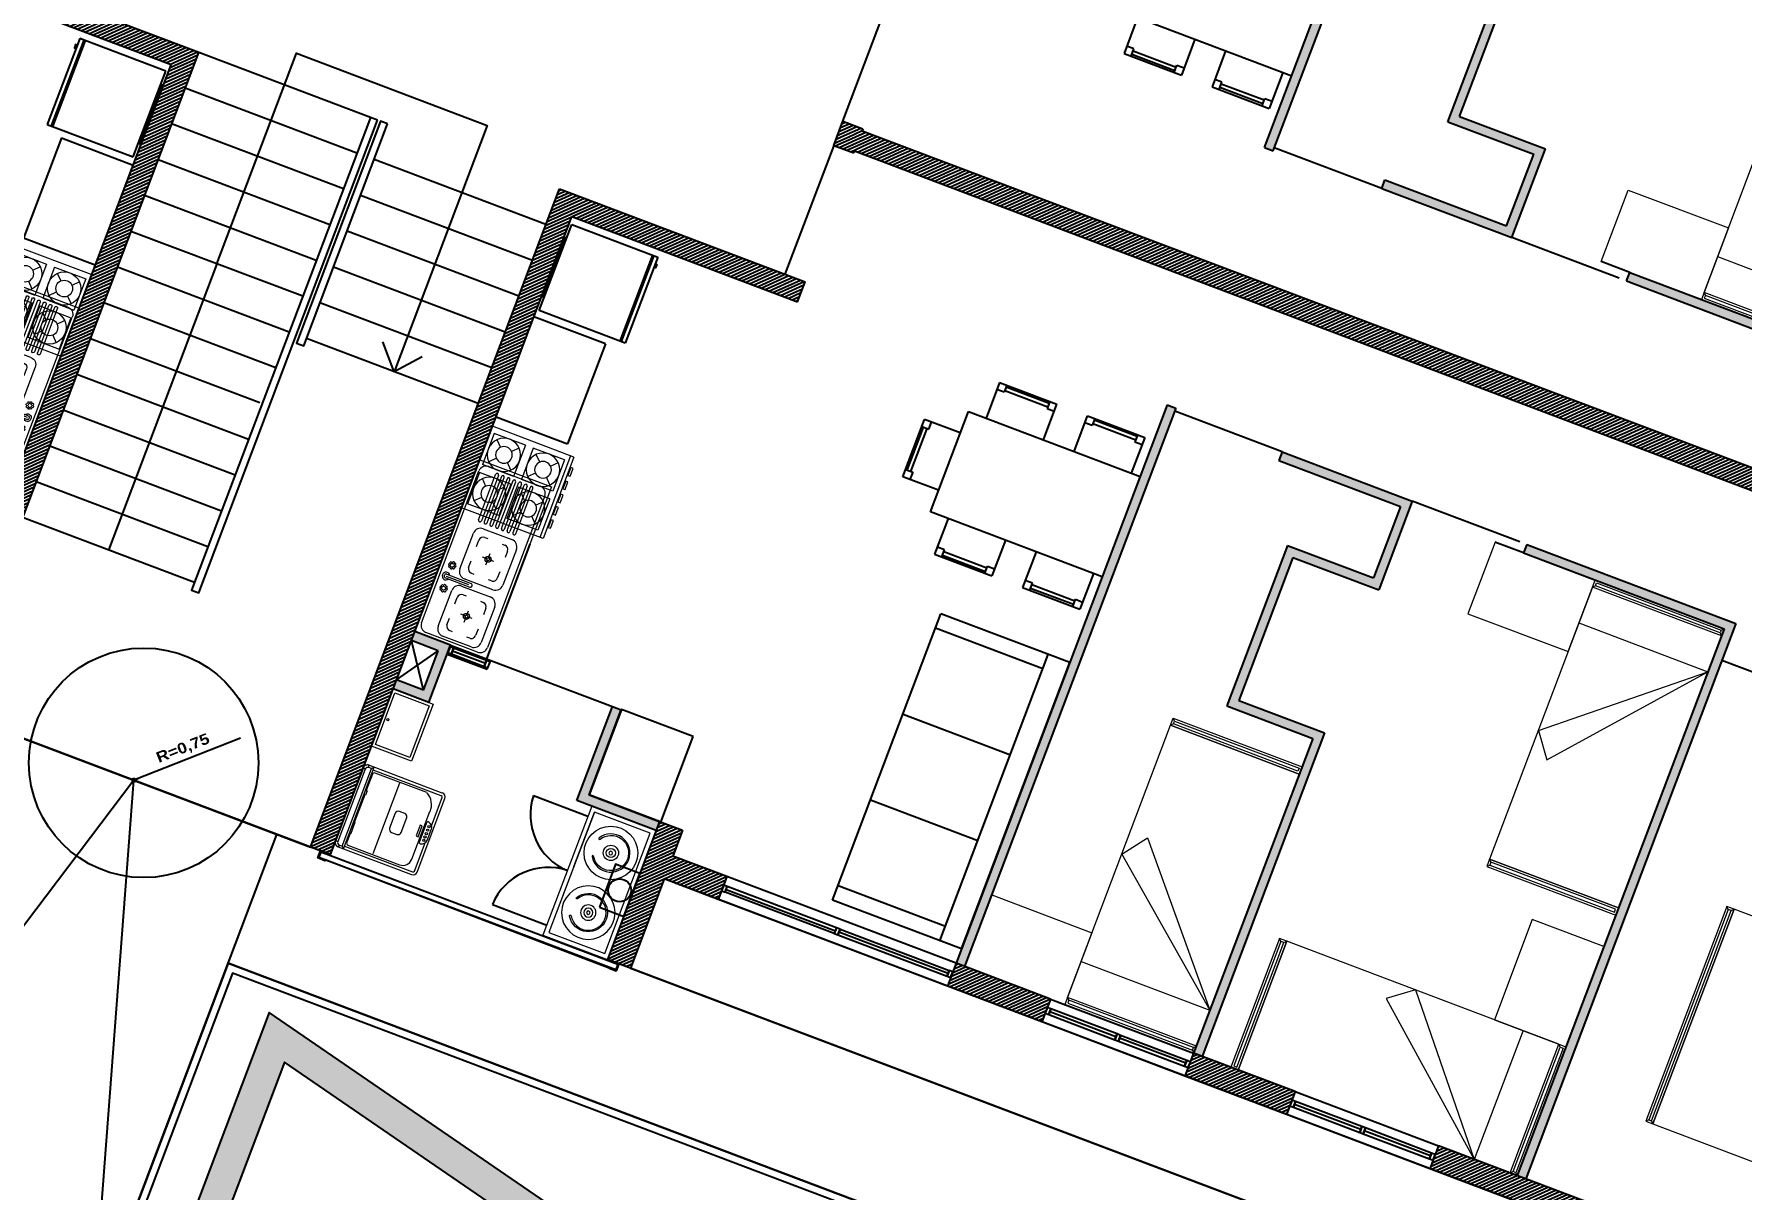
# Model space of a CAD drawing. Extents: x 0 to 346944, y 0 to 6285838.
# Drawn here: x 344185.32 to 344196.48, y 6284437.87 to 6284445.42 of the extents above; entities that cross this region are included whole.
import ezdxf

# ---------------------------------------------------------------- set-up
doc = ezdxf.new("R2010")
doc.units = 0
doc.header["$LTSCALE"] = 5
for name, color, linetype in [('Estacionamientos', 1, 'Continuous'), ('GRILLA', 254, 'Continuous'), ('PLANTA', 6, 'Continuous'), ('PUNTO-DE-INTERES', 254, 'Continuous')]:
    doc.layers.add(name, color=color, linetype=linetype)
doc.layers.add('Muebles', color=8, linetype='Continuous', lineweight=15)
doc.styles.add('ROMANS', font='romans.shx', dxfattribs={"height": 1})
doc.styles.get("Standard").update_dxf_attribs({"font": 'ariblk.ttf', "height": 2})
doc.dimstyles.new('GRILLA X 500', dxfattribs={"dimtxt": 0.5, "dimasz": 1.8, "dimexe": 1.25, "dimexo": 0.625, "dimtad": 0, "dimdec": 0, "dimtxsty": 'ROMANS', "dimblk": 'NONE', "dimcen": 2.5, "dimse1": 1, "dimse2": 1, "dimsd1": 1, "dimsd2": 1, "dimclrd": 256, "dimclrt": 256, "dimadec": 0, "dimazin": 0, "dimtfac": 1, "dimtdec": 0, "dimtmove": 0, "dimatfit": 3, "dimldrblk": 'NONE', "dimfxlon": 1, "dimtfill": 1, "dimlwd": -1, "dimarcsym": 2})
pattern_1 = [(204.0585514, (1753.263857, 180.027828), (0.003883056714, -0.008697556873), [])]
pattern_2 = [(204.0585514, (1753.263857, 180.027828), (0.00764381243, -0.01712117495), []), (204.0585514, (1753.251494, 180.032559), (0.00764381243, -0.01712117495), [0.009, -0.00375])]

# ---------------------------------------------------------------- blocks, each defined once
blk = doc.blocks.new('Est.')
at = {"layer": 'Estacionamientos'}
h = blk.add_hatch(color=253, dxfattribs=at)
h.dxf.hatch_style = 1
h.paths.add_polyline_path([(3068.161, 1567.474), (3067.117, 1563.201), (3069.205, 1563.201)])
h.paths.add_polyline_path([(3068.936, 1563.411), (3067.385, 1563.411), (3068.161, 1566.586)], flags=16)
at = {"layer": 'Estacionamientos', "color": 8}
for points in [[(3069.205, 1563.201), (3068.161, 1567.474), (3067.117, 1563.201)], [(3068.936, 1563.411), (3068.161, 1566.586), (3067.385, 1563.411)]]:
    blk.add_lwpolyline(points, close=True, dxfattribs=at)
blk = doc.blocks.new('cama')
at = {"layer": 'Muebles'}
for p, q in [((42.8, 33.367), (42.785, 33.352)), ((43.67, 33.387), (43.685, 33.402)), ((43.67, 33.367), (43.685, 33.352)), ((42.785, 32.352), (43.685, 33.102)), ((42.785, 33.102), (43.685, 33.102)), ((42.905, 32.192), (43.685, 33.102)), ((42.785, 32.352), (42.905, 32.192)), ((42.8, 31.437), (42.785, 31.452)), ((42.8, 31.417), (42.785, 31.402))]:
    blk.add_line(p, q, dxfattribs=at)
for points in [[(42.785, 33.402), (42.085, 33.402), (42.085, 32.902), (42.785, 32.902)], [(42.785, 33.402), (43.685, 33.402), (43.685, 33.352), (42.785, 33.352)], [(42.8, 33.387), (43.67, 33.387), (43.67, 33.367), (42.8, 33.367)], [(42.785, 31.452), (43.685, 31.452), (43.685, 33.352), (42.785, 33.352)], [(42.785, 31.402), (43.685, 31.402), (43.685, 31.452), (42.785, 31.452)], [(42.8, 31.417), (43.67, 31.417), (43.67, 31.437), (42.8, 31.437)]]:
    blk.add_lwpolyline(points, close=True, dxfattribs=at)
blk = doc.blocks.new('Refrigeradora')
for p, q in [((0.02, 0.325), (0.67, 0.325)), ((0.02, -0.325), (0.02, 0.325)), ((0.63, 0.325), (0.63, -0.325)), ((0.64, 0.325), (0.64, -0.325)), ((0.67, 0.325), (0.67, -0.325)), ((0, -0.225), (0, 0.225)), ((0, 0.225), (0.01, 0.225)), ((0.01, -0.225), (0.01, 0.225)), ((0.01, 0.175), (0.02, 0.175)), ((0, -0.225), (0.01, -0.225)), ((0.01, -0.175), (0.02, -0.175)), ((0.67, -0.325), (0.02, -0.325))]:
    blk.add_line(p, q)
blk.add_lwpolyline([(0.67, 0.274), (0.682, 0.274), (0.682, 0.249), (0.67, 0.249)])
blk = doc.blocks.new('cocina')
at = {"layer": 'Muebles'}
for p, q in [((36.971, 32.001), (36.971, 32.571)), ((37.54, 32.571), (36.971, 32.571)), ((37.216, 32.532), (36.998, 32.532)), ((36.998, 32.313), (36.998, 32.532)), ((37.069, 32.461), (37.03, 32.5)), ((37.185, 32.5), (37.146, 32.461)), ((37.216, 32.313), (37.216, 32.532)), ((37.271, 32.313), (37.271, 32.532)), ((37.489, 32.532), (37.271, 32.532)), ((37.342, 32.461), (37.303, 32.5)), ((37.457, 32.5), (37.419, 32.461)), ((37.489, 32.313), (37.489, 32.532)), ((37.516, 32.001), (37.516, 32.571)), ((37.54, 32.001), (37.54, 32.571)), ((37.069, 32.384), (37.03, 32.345)), ((37.185, 32.345), (37.146, 32.384)), ((37.342, 32.384), (37.303, 32.345)), ((37.457, 32.345), (37.419, 32.384)), ((37.216, 32.313), (36.998, 32.313)), ((37.216, 32.259), (36.998, 32.259)), ((36.998, 32.041), (36.998, 32.259)), ((37.216, 32.041), (37.216, 32.259)), ((37.489, 32.313), (37.271, 32.313)), ((37.271, 32.041), (37.271, 32.259)), ((37.489, 32.259), (37.271, 32.259)), ((37.489, 32.041), (37.489, 32.259)), ((37.069, 32.188), (37.03, 32.227)), ((37.185, 32.227), (37.146, 32.188)), ((37.342, 32.188), (37.303, 32.227)), ((37.457, 32.227), (37.419, 32.188)), ((37.216, 32.041), (36.998, 32.041)), ((37.069, 32.111), (37.03, 32.073)), ((37.185, 32.073), (37.146, 32.111)), ((37.489, 32.041), (37.271, 32.041)), ((37.342, 32.111), (37.303, 32.073)), ((37.457, 32.073), (37.419, 32.111)), ((37.54, 32.001), (36.971, 32.001))]:
    blk.add_line(p, q, dxfattribs=at)
for points in [[(37.561, 32.437), (37.545, 32.437), (37.545, 32.491), (37.561, 32.491)], [(37.561, 32.345), (37.545, 32.345), (37.545, 32.399), (37.561, 32.399)], [(37.561, 32.259), (37.545, 32.259), (37.545, 32.313), (37.561, 32.313)], [(37.561, 32.167), (37.545, 32.167), (37.545, 32.221), (37.561, 32.221)], [(37.561, 32.073), (37.545, 32.073), (37.545, 32.127), (37.561, 32.127)]]:
    blk.add_lwpolyline(points, close=True, dxfattribs=at)
for centre, radius in [((37.107, 32.422), 0.109), ((37.107, 32.422), 0.0545), ((37.38, 32.422), 0.109), ((37.38, 32.422), 0.0545), ((37.107, 32.15), 0.109), ((37.38, 32.15), 0.109), ((37.107, 32.15), 0.0545), ((37.38, 32.15), 0.0545)]:
    blk.add_circle(centre, radius, dxfattribs=at)
blk = doc.blocks.new('Cama 2 Plaza')
at = {"layer": 'Muebles'}
for p, q in [((171.36, 136.609, -1294.261), (171.345, 136.624, -1294.261)), ((171.38, 136.609, -1294.261), (171.395, 136.624, -1294.261)), ((172.525, 136.624, -1294.261), (172.365, 136.504, -1294.261)), ((173.045, 135.874, -1294.261), (172.525, 136.624, -1294.261)), ((173.045, 135.124, -1294.261), (173.045, 136.624, -1294.261)), ((173.31, 136.609, -1294.261), (173.295, 136.624, -1294.261)), ((173.33, 136.609, -1294.261), (173.345, 136.624, -1294.261)), ((172.365, 136.504, -1294.261), (173.045, 135.874, -1294.261)), ((173.045, 135.874, -1294.261), (172.365, 135.244, -1294.261)), ((172.525, 135.124, -1294.261), (173.045, 135.874, -1294.261)), ((172.525, 135.124, -1294.261), (172.365, 135.244, -1294.261)), ((171.36, 135.139, -1294.261), (171.345, 135.124, -1294.261)), ((171.38, 135.139, -1294.261), (171.395, 135.124, -1294.261)), ((173.31, 135.139, -1294.261), (173.295, 135.124, -1294.261)), ((173.33, 135.139, -1294.261), (173.345, 135.124, -1294.261))]:
    blk.add_line(p, q, dxfattribs=at)
at = {"layer": 'Muebles', "elevation": -1294.261}
for points in [[(172.845, 137.224), (172.845, 136.624), (173.345, 136.624), (173.345, 137.224)], [(171.345, 135.124), (171.345, 136.624), (171.395, 136.624), (171.395, 135.124)], [(171.36, 135.139), (171.36, 136.609), (171.38, 136.609), (171.38, 135.139)], [(171.395, 135.124), (171.395, 136.624), (173.295, 136.624), (173.295, 135.124)], [(173.295, 135.124), (173.295, 136.624), (173.345, 136.624), (173.345, 135.124)], [(173.33, 135.139), (173.33, 136.609), (173.31, 136.609), (173.31, 135.139)], [(172.845, 134.524), (172.845, 135.124), (173.345, 135.124), (173.345, 134.524)]]:
    blk.add_lwpolyline(points, close=True, dxfattribs=at)
blk = doc.blocks.new('GAS')
at = {"layer": 'Muebles', "elevation": -597.625}
blk.add_lwpolyline([(38.252, 33.9, 1), (38.243, 33.905, -3.596996), (38.243, 34.024, 1), (38.252, 34.029, 3.596996)], format="xyb", close=True, dxfattribs=at)
at = {"layer": 'Muebles'}
for radius in [0.175, 0.05, 0.03]:
    blk.add_circle((38.145, 33.964, -597.625), radius, dxfattribs=at)
blk = doc.blocks.new('nicho gas')
at = {"layer": 'Muebles'}
for q in [(38.343, 34.153), (38.343, 33.313)]:
    blk.add_line((38.343, 33.773), q, dxfattribs=at)
for points in [[(37.923, 34.183), (38.373, 34.183), (38.373, 33.283), (37.923, 33.283)], [(37.953, 34.153), (38.343, 34.153), (38.343, 33.313), (37.953, 33.313)]]:
    blk.add_lwpolyline(points, close=True, dxfattribs=at)
for centre in [(38.148, 33.941), (38.148, 33.525)]:
    blk.add_circle(centre, 0.012, dxfattribs=at)
at = {"layer": 'Muebles', "xscale": -1, "rotation": 180}
blk.add_blockref('GAS', (0.003, 67.906, 597.625), dxfattribs=at)
at = {"layer": 'Muebles'}
blk.add_blockref('GAS', (0.003, -0.439, 597.625), dxfattribs=at)
blk = doc.blocks.new('lavadora')
at = {"layer": 'Muebles'}
for p, q in [((3364.26, 1647.809), (3364.26, 1647.296)), ((3364.279, 1647.809), (3364.279, 1647.613)), ((3364.802, 1647.838), (3364.289, 1647.838)), ((3364.764, 1647.819), (3364.289, 1647.819)), ((3364.764, 1647.838), (3364.764, 1647.268)), ((3364.778, 1647.824), (3364.764, 1647.838)), ((3364.778, 1647.824), (3364.778, 1647.282)), ((3364.797, 1647.824), (3364.778, 1647.824)), ((3364.797, 1647.824), (3364.802, 1647.838)), ((3364.816, 1647.805), (3364.83, 1647.809)), ((3364.83, 1647.296), (3364.83, 1647.809)), ((3364.322, 1647.743), (3364.322, 1647.41)), ((3364.745, 1647.805), (3364.384, 1647.805)), ((3364.573, 1647.306), (3364.573, 1647.8)), ((3364.754, 1647.724), (3364.754, 1647.648)), ((3364.764, 1647.724), (3364.754, 1647.724)), ((3364.759, 1647.724), (3364.759, 1647.79)), ((3364.764, 1647.648), (3364.764, 1647.724)), ((3364.816, 1647.301), (3364.816, 1647.805)), ((3364.272, 1647.589), (3364.272, 1647.517)), ((3364.315, 1647.622), (3364.315, 1647.484)), ((3364.336, 1647.591), (3364.336, 1647.515)), ((3364.35, 1647.591), (3364.336, 1647.591)), ((3364.35, 1647.515), (3364.35, 1647.591)), ((3364.45, 1647.605), (3364.45, 1647.5)), ((3364.509, 1647.626), (3364.471, 1647.626)), ((3364.53, 1647.5), (3364.53, 1647.605)), ((3364.754, 1647.648), (3364.764, 1647.648)), ((3364.759, 1647.458), (3364.759, 1647.648)), ((3364.279, 1647.493), (3364.279, 1647.296)), ((3364.336, 1647.515), (3364.35, 1647.515)), ((3364.471, 1647.48), (3364.509, 1647.48)), ((3364.754, 1647.429), (3364.754, 1647.458)), ((3364.754, 1647.458), (3364.764, 1647.458)), ((3364.764, 1647.429), (3364.754, 1647.429)), ((3364.759, 1647.315), (3364.759, 1647.429)), ((3364.764, 1647.458), (3364.764, 1647.429)), ((3364.289, 1647.287), (3364.764, 1647.287)), ((3364.289, 1647.268), (3364.802, 1647.268)), ((3364.384, 1647.301), (3364.745, 1647.301)), ((3364.778, 1647.282), (3364.764, 1647.268)), ((3364.778, 1647.282), (3364.797, 1647.282)), ((3364.797, 1647.282), (3364.802, 1647.268)), ((3364.816, 1647.301), (3364.83, 1647.296))]:
    blk.add_line(p, q, dxfattribs=at)
for centre in [(3364.293, 1647.6), (3364.293, 1647.576), (3364.293, 1647.553), (3364.293, 1647.529), (3364.293, 1647.505)]:
    blk.add_circle(centre, 0.00713, dxfattribs=at)
for centre, radius, start, end in [((3364.289, 1647.809), 0.0285, 90, 180), ((3364.289, 1647.809), 0.0095, 90, 180), ((3364.797, 1647.805), 0.019, 0, 90), ((3364.802, 1647.809), 0.0285, 0, 90), ((3364.384, 1647.743), 0.0618, 90, 180), ((3364.745, 1647.79), 0.0143, 0, 90), ((3364.312, 1647.589), 0.0408, 98.2132, 180), ((3364.308, 1647.622), 0.0076, 0, 98.2132), ((3364.471, 1647.605), 0.0209, 90, 180), ((3364.509, 1647.605), 0.0209, 0, 90), ((3364.312, 1647.517), 0.0408, 180, 261.7868), ((3364.308, 1647.484), 0.0076, 261.7868, 0), ((3364.471, 1647.5), 0.0209, 180, 270), ((3364.509, 1647.5), 0.0209, 270, 0), ((3364.439, 1647.405), 0.118, 177.3205, 241.7298), ((3364.289, 1647.296), 0.0285, 180, 270), ((3364.289, 1647.296), 0.0095, 180, 270), ((3364.745, 1647.315), 0.0143, 270, 0), ((3364.797, 1647.301), 0.019, 270, 0), ((3364.802, 1647.296), 0.0285, 270, 0)]:
    blk.add_arc(centre, radius, start, end, dxfattribs=at)
blk = doc.blocks.new('lavamopa')
at = {"layer": 'Muebles', "elevation": 601.488}
for points in [[(39.416, 32.953), (39.816, 32.953), (39.816, 32.673), (39.416, 32.673)], [(39.436, 32.933), (39.796, 32.933), (39.796, 32.693), (39.436, 32.693)]]:
    blk.add_lwpolyline(points, close=True, dxfattribs=at)
at = {"layer": 'Muebles'}
blk.add_circle((39.616, 32.712, 601.488), 0.00735, dxfattribs=at)
blk = doc.blocks.new('Lava Plato')
at = {"layer": 'Muebles'}
for p, q in [((3364.277, 1647.536), (3364.277, 1648.596)), ((3364.327, 1648.646), (3364.687, 1648.646)), ((3364.387, 1648.297), (3364.387, 1648.614)), ((3364.407, 1648.614), (3364.407, 1648.297)), ((3364.427, 1648.614), (3364.427, 1648.297)), ((3364.447, 1648.297), (3364.447, 1648.614)), ((3364.467, 1648.614), (3364.467, 1648.297)), ((3364.487, 1648.297), (3364.487, 1648.614)), ((3364.507, 1648.614), (3364.507, 1648.297)), ((3364.527, 1648.297), (3364.527, 1648.614)), ((3364.547, 1648.297), (3364.547, 1648.614)), ((3364.567, 1648.614), (3364.567, 1648.297)), ((3364.587, 1648.297), (3364.587, 1648.614)), ((3364.607, 1648.614), (3364.607, 1648.297)), ((3364.627, 1648.614), (3364.627, 1648.297)), ((3364.647, 1648.297), (3364.647, 1648.614)), ((3364.737, 1648.596), (3364.737, 1647.536)), ((3364.387, 1647.953), (3364.387, 1648.203)), ((3364.437, 1648.253), (3364.637, 1648.253)), ((3364.437, 1648.128), (3364.437, 1648.173)), ((3364.467, 1648.203), (3364.487, 1648.203)), ((3364.587, 1648.203), (3364.607, 1648.203)), ((3364.637, 1648.173), (3364.637, 1648.128)), ((3364.687, 1648.203), (3364.687, 1647.953)), ((3364.527, 1648.078), (3364.497, 1648.078)), ((3364.537, 1648.088), (3364.537, 1648.118)), ((3364.537, 1648.038), (3364.537, 1648.068)), ((3364.577, 1648.078), (3364.547, 1648.078)), ((3364.437, 1647.983), (3364.437, 1648.028)), ((3364.487, 1647.953), (3364.467, 1647.953)), ((3364.607, 1647.953), (3364.587, 1647.953)), ((3364.637, 1648.028), (3364.637, 1647.983)), ((3364.319, 1647.89), (3364.489, 1647.89)), ((3364.319, 1647.878), (3364.476, 1647.878)), ((3364.319, 1647.865), (3364.489, 1647.865)), ((3364.637, 1647.903), (3364.437, 1647.903)), ((3364.437, 1647.853), (3364.637, 1647.853)), ((3364.387, 1647.553), (3364.387, 1647.803)), ((3364.437, 1647.728), (3364.437, 1647.773)), ((3364.467, 1647.803), (3364.487, 1647.803)), ((3364.537, 1647.688), (3364.537, 1647.718)), ((3364.587, 1647.803), (3364.607, 1647.803)), ((3364.637, 1647.773), (3364.637, 1647.728)), ((3364.687, 1647.803), (3364.687, 1647.553)), ((3364.437, 1647.583), (3364.437, 1647.628)), ((3364.527, 1647.678), (3364.497, 1647.678)), ((3364.537, 1647.638), (3364.537, 1647.668)), ((3364.577, 1647.678), (3364.547, 1647.678)), ((3364.637, 1647.628), (3364.637, 1647.583)), ((3364.687, 1647.486), (3364.327, 1647.486)), ((3364.637, 1647.503), (3364.437, 1647.503)), ((3364.487, 1647.553), (3364.467, 1647.553)), ((3364.607, 1647.553), (3364.587, 1647.553))]:
    blk.add_line(p, q, dxfattribs=at)
blk.add_lwpolyline([(3364.257, 1648.666), (3364.757, 1648.666), (3364.757, 1647.466), (3364.257, 1647.466)], close=True, dxfattribs=at)
for centre, radius in [((3364.537, 1648.078), 0.02), ((3364.537, 1648.078), 0.01), ((3364.332, 1647.958), 0.0125), ((3364.332, 1647.798), 0.0125), ((3364.537, 1647.678), 0.02), ((3364.537, 1647.678), 0.01)]:
    blk.add_circle(centre, radius, dxfattribs=at)
for centre, radius, start, end in [((3364.327, 1648.596), 0.05, 90, 180), ((3364.397, 1648.614), 0.01, 90, 180), ((3364.397, 1648.614), 0.01, 0, 90), ((3364.437, 1648.614), 0.01, 90, 180), ((3364.437, 1648.614), 0.01, 0, 90), ((3364.477, 1648.614), 0.01, 90, 180), ((3364.477, 1648.614), 0.01, 0, 90), ((3364.517, 1648.614), 0.01, 90, 180), ((3364.517, 1648.614), 0.01, 0, 90), ((3364.557, 1648.614), 0.01, 90, 180), ((3364.557, 1648.614), 0.01, 0, 90), ((3364.597, 1648.614), 0.01, 90, 180), ((3364.597, 1648.614), 0.01, 0, 90), ((3364.637, 1648.614), 0.01, 90, 180), ((3364.637, 1648.614), 0.01, 0, 90), ((3364.687, 1648.596), 0.05, 0, 90), ((3364.397, 1648.297), 0.01, 180, 270), ((3364.397, 1648.297), 0.01, 270, 0), ((3364.437, 1648.297), 0.01, 180, 270), ((3364.437, 1648.297), 0.01, 270, 0), ((3364.477, 1648.297), 0.01, 180, 270), ((3364.477, 1648.297), 0.01, 270, 0), ((3364.517, 1648.297), 0.01, 180, 270), ((3364.517, 1648.297), 0.01, 270, 0), ((3364.557, 1648.297), 0.01, 180, 270), ((3364.557, 1648.297), 0.01, 270, 0), ((3364.597, 1648.297), 0.01, 180, 270), ((3364.597, 1648.297), 0.01, 270, 0), ((3364.637, 1648.297), 0.01, 180, 270), ((3364.637, 1648.297), 0.01, 270, 0), ((3364.437, 1648.203), 0.05, 90, 180), ((3364.467, 1648.173), 0.03, 90, 180), ((3364.607, 1648.173), 0.03, 0, 90), ((3364.637, 1648.203), 0.05, 0, 90), ((3364.308, 1647.968), 0.00598, 263.5191, 51.4809), ((3364.332, 1647.958), 0.025, 170.7931, 189.2069), ((3364.308, 1647.948), 0.00598, 308.5191, 96.4809), ((3364.332, 1647.958), 0.025, 125.7931, 144.2069), ((3364.332, 1647.958), 0.025, 215.7931, 234.2069), ((3364.322, 1647.982), 0.00598, 218.5191, 6.4809), ((3364.322, 1647.934), 0.00598, 353.5191, 141.4809), ((3364.332, 1647.958), 0.025, 80.7931, 99.2069), ((3364.332, 1647.958), 0.025, 260.7931, 279.2069), ((3364.342, 1647.982), 0.00598, 173.5191, 321.4809), ((3364.342, 1647.934), 0.00598, 38.5191, 186.4809), ((3364.332, 1647.958), 0.025, 35.7931, 54.2069), ((3364.332, 1647.958), 0.025, 305.7931, 324.2069), ((3364.356, 1647.968), 0.00598, 128.5191, 276.4809), ((3364.356, 1647.948), 0.00598, 83.5191, 231.4809), ((3364.332, 1647.958), 0.025, 350.7931, 9.2069), ((3364.437, 1647.953), 0.05, 180, 270), ((3364.467, 1647.983), 0.03, 180, 270), ((3364.607, 1647.983), 0.03, 270, 0), ((3364.637, 1647.953), 0.05, 270, 0), ((3364.319, 1647.878), 0.025, 30, 330), ((3364.319, 1647.878), 0.0125, 90, 270), ((3364.308, 1647.808), 0.00598, 263.5191, 51.4809), ((3364.332, 1647.798), 0.025, 125.7931, 144.2069), ((3364.322, 1647.822), 0.00598, 218.5191, 6.4809), ((3364.332, 1647.798), 0.025, 80.7931, 99.2069), ((3364.342, 1647.822), 0.00598, 173.5191, 321.4809), ((3364.332, 1647.798), 0.025, 35.7931, 54.2069), ((3364.356, 1647.808), 0.00598, 128.5191, 276.4809), ((3364.437, 1647.803), 0.05, 90, 180), ((3364.489, 1647.878), 0.0125, 270, 90), ((3364.637, 1647.803), 0.05, 0, 90), ((3364.332, 1647.798), 0.025, 170.7931, 189.2069), ((3364.308, 1647.788), 0.00598, 308.5191, 96.4809), ((3364.332, 1647.798), 0.025, 215.7931, 234.2069), ((3364.322, 1647.774), 0.00598, 353.5191, 141.4809), ((3364.332, 1647.798), 0.025, 260.7931, 279.2069), ((3364.342, 1647.774), 0.00598, 38.5191, 186.4809), ((3364.332, 1647.798), 0.025, 305.7931, 324.2069), ((3364.356, 1647.788), 0.00598, 83.5191, 231.4809), ((3364.332, 1647.798), 0.025, 350.7931, 9.2069), ((3364.467, 1647.773), 0.03, 90, 180), ((3364.607, 1647.773), 0.03, 0, 90), ((3364.327, 1647.536), 0.05, 180, 270), ((3364.437, 1647.553), 0.05, 180, 270), ((3364.467, 1647.583), 0.03, 180, 270), ((3364.607, 1647.583), 0.03, 270, 0), ((3364.637, 1647.553), 0.05, 270, 0), ((3364.687, 1647.536), 0.05, 270, 0)]:
    blk.add_arc(centre, radius, start, end, dxfattribs=at)
blk = doc.blocks.new('_Dot')
at = {"color": 0, "linetype": 'ByBlock', "lineweight": -2}
blk.add_line((-0.5, 0), (-1, 0), dxfattribs=at)
at = {"color": 0, "linetype": 'ByBlock', "const_width": 0.5}
blk.add_lwpolyline([(-0.25, 0, 1), (0.25, 0, 1)], format="xyb", close=True, dxfattribs=at)
blk = doc.blocks.new('PLANTA 2')
at = {"layer": 'PUNTO-DE-INTERES'}
h = blk.add_hatch(dxfattribs=at)
h.set_pattern_fill('LINE', color=256, scale=0.003, angle=204.0586)
h.set_pattern_definition(pattern_1)
h.paths.add_polyline_path([(-0.5333, 5.6594), (-1.3549, 3.5125), (-0.5537, 3.2059), (-0.5286, 3.2713), (-1.2645, 3.5529), (-0.4679, 5.6343)])
h.paths.add_polyline_path([(0.5103, 5.26), (0.3991, 4.9694), (0.576, 4.9016), (0.5474, 4.8269), (0.3705, 4.8946), (0.3383, 4.8105), (0.2636, 4.8391), (0.4356, 5.2886)])
h.paths.add_polyline_path([(1.3232, 4.6157), (1.6314, 4.4978), (1.6028, 4.423), (1.2946, 4.541)])
h.paths.add_polyline_path([(2.0984, 4.319), (2.4299, 4.1922), (2.4013, 4.1174), (2.0698, 4.2443)])
h.paths.add_polyline_path([(2.8969, 4.0135), (4.0036, 3.5899), (3.975, 3.5152), (2.8683, 3.9387)])
h.paths.add_polyline_path([(4.2919, 2.9442), (4.2172, 2.9728), (3.8631, 2.0478), (3.9379, 2.0192)])
h.paths.add_polyline_path([(-0.7949, 2.7714), (3.8692, 0.9865), (4.2513, 1.9849), (4.1766, 2.0135), (3.807, 1.0478), (-0.717, 2.7791), (-0.7145, 2.7856), (-0.7799, 2.8106)])
h = blk.add_hatch(dxfattribs=at)
h.set_pattern_fill('LINE', color=256, scale=0.003, angle=24.0586)
h.set_pattern_definition([(24.0585514, (-1783.284014, -163.604936), (-0.003883056714, 0.008697556873), [])])
h.paths.add_polyline_path([(-3.7049, 0.897), (-2.8833, 3.0438), (-3.6845, 3.3504), (-3.7095, 3.2851), (-2.9737, 3.0035), (-3.7703, 0.922)])
h.paths.add_polyline_path([(-4.7485, 1.2963), (-4.6372, 1.587), (-4.8142, 1.6547), (-4.7856, 1.7294), (-4.6086, 1.6617), (-4.5765, 1.7458), (-4.5017, 1.7172), (-4.6737, 1.2677)])
h.paths.add_polyline_path([(-5.5614, 1.9406), (-5.8696, 2.0586), (-5.841, 2.1333), (-5.5328, 2.0154)])
h.paths.add_polyline_path([(-6.3365, 2.2373), (-6.6681, 2.3642), (-6.6395, 2.4389), (-6.3079, 2.312)])
h.paths.add_polyline_path([(-8.7088, 3.1451), (-8.6054, 3.1913), (-8.1013, 4.5086), (-8.176, 4.5372)])
h.paths.add_polyline_path([(-7.6248, 2.816), (-7.6534, 2.7412), (-7.1351, 2.5429), (-7.1065, 2.6176)])
h.paths.add_polyline_path([(-8.4006, 3.0272), (-8.372, 3.1019), (-8.6054, 3.1912), (-8.7086, 3.145)])
h.paths.add_polyline_path([(-3.4433, 3.7849), (-8.1074, 5.5698), (-8.4895, 4.5715), (-8.4148, 4.5429), (-8.0452, 5.5086), (-3.5212, 3.7773), (-3.5237, 3.7707), (-3.4583, 3.7457)])
h = blk.add_hatch(dxfattribs=at)
h.set_pattern_fill('JIS_STN_2.5', color=256, scale=0.0075, angle=159.0586)
h.set_pattern_definition(pattern_2)
h.paths.add_polyline_path([(-0.6747, 5.0939), (-0.558, 5.0492), (-0.6295, 4.8624), (-0.7462, 4.9071), (-0.735, 4.9363), (-0.6475, 4.9028), (-0.5983, 5.0312), (-0.6859, 5.0647)])
h.paths.add_polyline_path([(-0.0726, 4.6493), (0.0337, 4.9271), (0.2636, 4.8391), (0.2747, 4.8683), (0.0157, 4.9674), (-0.1018, 4.6605)])
h.paths.add_polyline_path([(0.6257, 2.7091), (0.5976, 2.7198), (1.2946, 4.541), (1.3226, 4.5303)])
h.paths.add_polyline_path([(0.9796, 2.5848), (1.4046, 2.4222), (1.5154, 2.7117), (1.2352, 2.819), (1.4139, 3.2859), (1.6941, 3.1787), (2.0978, 4.2336), (2.0698, 4.2443), (1.6768, 3.2175), (1.3966, 3.3247), (1.1965, 2.8017), (1.4766, 2.6944), (1.3873, 2.461), (0.9904, 2.6129)])
h.paths.add_polyline_path([(3.1531, 3.8297), (2.4599, 2.0183), (1.7782, 2.2793), (1.7889, 2.3073), (2.4426, 2.0571), (3.1251, 3.8405)])
h.paths.add_polyline_path([(3.8743, 2.0769), (3.593, 2.1846), (3.45, 1.8111), (2.8955, 2.0233), (3.0027, 2.3035), (2.9747, 2.3142), (2.8563, 2.0048), (3.468, 1.7707), (3.611, 2.1443), (3.8631, 2.0478)])
h.paths.add_polyline_path([(3.556, 1.1438), (3.5806, 1.208), (3.8316, 1.112), (3.8428, 1.1412), (3.5626, 1.2484), (3.5268, 1.155)])
h.paths.add_polyline_path([(2.7503, 1.6438), (2.7222, 1.6546), (2.6583, 1.4874), (2.6863, 1.4767)])
h = blk.add_hatch(dxfattribs=at)
h.set_pattern_fill('LINE', color=256, scale=0.003, angle=204.0586)
h.set_pattern_definition(pattern_1)
h.paths.add_polyline_path([(-2.5281, 0.4466), (-1.7065, 2.5935), (-0.9053, 2.2869), (-0.9304, 2.2215), (-1.6662, 2.5031), (-2.4628, 0.4216)])
h.paths.add_polyline_path([(-1.4846, 0.0473), (-1.3733, 0.3379), (-1.1964, 0.2702), (-1.1678, 0.3449), (-1.3448, 0.4126), (-1.3126, 0.4967), (-1.3873, 0.5253), (-1.5593, 0.0759)])
h.paths.add_polyline_path([(-0.4492, -0.0157), (-0.141, -0.1337), (-0.1124, -0.059), (-0.4206, 0.059)])
h.paths.add_polyline_path([(0.3259, -0.3124), (0.6575, -0.4393), (0.6861, -0.3646), (0.3545, -0.2377)])
h.paths.add_polyline_path([(1.1245, -0.618), (2.2312, -1.0415), (2.2598, -0.9668), (1.1531, -0.5433)])
h.paths.add_polyline_path([(2.8769, -0.7532), (2.8022, -0.7247), (3.1562, 0.2004), (3.2309, 0.1718)])
h.paths.add_polyline_path([(-0.7949, 2.7714), (3.8692, 0.9865), (3.4872, -0.0119), (3.4124, 0.0167), (3.782, 0.9824), (-0.742, 2.7137), (-0.7445, 2.7072), (-0.8099, 2.7322)])
h = blk.add_hatch(dxfattribs=at)
h.set_pattern_fill('JIS_STN_2.5', color=256, scale=0.0075, angle=159.0586)
h.set_pattern_definition(pattern_2)
h.paths.add_polyline_path([(-2.2559, 0.9621), (-2.1392, 0.9174), (-2.0677, 1.1042), (-2.1844, 1.1489), (-2.1956, 1.1197), (-2.1081, 1.0862), (-2.1572, 0.9578), (-2.2448, 0.9913)])
h.paths.add_polyline_path([(-1.5108, 0.8911), (-1.6171, 0.6133), (-1.3873, 0.5253), (-1.3985, 0.4961), (-1.6575, 0.5953), (-1.54, 0.9023)])
h.paths.add_polyline_path([(0.3043, 1.8695), (0.2763, 1.8802), (-0.4206, 0.059), (-0.3926, 0.0483)])
edge = h.paths.add_edge_path()
edge.add_line((0.6508, 1.7256), (1.0758, 1.563))
edge.add_line((1.0758, 1.563), (0.965, 1.2735))
edge.add_line((0.965, 1.2735), (0.6848, 1.3807))
edge.add_line((0.6848, 1.3807), (0.5061, 0.9137))
edge.add_line((0.5061, 0.9137), (0.7863, 0.8065))
edge.add_line((0.7863, 0.8065), (0.3826, -0.2484))
edge.add_line((0.3826, -0.2484), (0.3545, -0.2377))
edge.add_line((0.3545, -0.2377), (0.7475, 0.7892))
edge.add_line((0.7475, 0.7892), (0.4673, 0.8964))
edge.add_line((0.4673, 0.8964), (0.6675, 1.4194))
edge.add_line((0.6675, 1.4194), (0.9477, 1.3122))
edge.add_line((0.9477, 1.3122), (1.037, 1.5457))
edge.add_line((1.037, 1.5457), (0.6401, 1.6976))
edge.add_line((0.6401, 1.6976), (0.6508, 1.7256))
h.paths.add_polyline_path([(1.4379, -0.6523), (2.1311, 1.1591), (1.4493, 1.42), (1.4386, 1.392), (2.0924, 1.1418), (1.4099, -0.6416)])
h.paths.add_polyline_path([(3.145, 0.1712), (2.8637, 0.2789), (3.0066, 0.6524), (2.4521, 0.8646), (2.3449, 0.5844), (2.3168, 0.5952), (2.4352, 0.9046), (3.047, 0.6705), (2.904, 0.2969), (3.1562, 0.2004)])
h.paths.add_polyline_path([(3.531, 1.0784), (3.5064, 1.0142), (3.7574, 0.9182), (3.7463, 0.889), (3.4661, 0.9962), (3.5018, 1.0896)])
h.paths.add_polyline_path([(2.5973, 1.2441), (2.5693, 1.2548), (2.6333, 1.422), (2.6613, 1.4113)])
for p, q in [((0.5976, 2.7198), (1.2946, 4.541)), ((0.6257, 2.7091), (1.3226, 4.5303)), ((-2.8833, 3.0438), (-3.6845, 3.3504)), ((1.1965, 2.8017), (1.3966, 3.3247)), ((-2.9737, 3.0035), (-3.7095, 3.2851)), ((1.2352, 2.819), (1.4139, 3.2859)), ((-0.7799, 2.8106), (-0.619, 3.2309)), ((0.1266, 3.1677), (0.687, 2.9533)), ((0.1844, 3.1456), (0.1398, 3.0289)), ((0.3712, 3.0741), (0.3266, 2.9574)), ((-3.7049, 0.897), (-2.8833, 3.0438)), ((0.1398, 3.0289), (0.3266, 2.9574)), ((0.172, 3.0433), (0.1487, 3.0522)), ((0.1631, 3.0199), (0.172, 3.0433)), ((0.1653, 3.0258), (0.3054, 2.9721)), ((0.1698, 3.0374), (0.3099, 2.9838)), ((0.4714, 3.0358), (0.4267, 2.919)), ((-3.7703, 0.922), (-2.9737, 3.0035)), ((0.3032, 2.9663), (0.3121, 2.9897)), ((0.3121, 2.9897), (0.3355, 2.9807)), ((0.6582, 2.9643), (0.6135, 2.8476)), ((0.4267, 2.919), (0.6135, 2.8476)), ((0.459, 2.9335), (0.4356, 2.9424)), ((0.45, 2.9101), (0.459, 2.9335)), ((0.5924, 2.8623), (0.4523, 2.916)), ((0.5968, 2.874), (0.4567, 2.9276)), ((0.5901, 2.8565), (0.5991, 2.8799)), ((0.5991, 2.8799), (0.6224, 2.8709)), ((-0.8099, 2.7322), (-0.7799, 2.8106)), ((-0.7799, 2.8106), (-0.7145, 2.7856)), ((1.1965, 2.8017), (1.4766, 2.6944)), ((1.2352, 2.819), (1.5154, 2.7117)), ((-0.7145, 2.7856), (-0.717, 2.7791)), ((-0.717, 2.7791), (3.807, 1.0478)), ((-0.8099, 2.7322), (-0.9707, 2.3119)), ((-0.8099, 2.7322), (-0.7445, 2.7072)), ((-0.7445, 2.7072), (-0.742, 2.7137)), ((-0.742, 2.7137), (3.782, 0.9824)), ((0.5976, 2.7198), (0.6257, 2.7091)), ((0.9796, 2.5848), (0.6294, 2.7189)), ((1.3873, 2.461), (1.4766, 2.6944)), ((1.4046, 2.4222), (1.5154, 2.7117)), ((-2.5281, 0.4466), (-1.7065, 2.5935)), ((-1.7065, 2.5935), (-0.9053, 2.2869)), ((0.9796, 2.5848), (0.9904, 2.6129)), ((0.9796, 2.5848), (1.4046, 2.4222)), ((0.9904, 2.6129), (1.3873, 2.461)), ((-2.5463, 2.2457), (-3.1067, 2.4601)), ((-2.4628, 0.4216), (-1.6662, 2.5031)), ((-1.6662, 2.5031), (-0.9304, 2.2215)), ((1.7548, 2.2882), (1.4046, 2.4222)), ((-2.8265, 2.3529), (-3.1839, 1.4189)), ((-2.591, 2.1289), (-3.1514, 2.3434)), ((1.7782, 2.2793), (1.7889, 2.3073)), ((1.7889, 2.3073), (2.4426, 2.0571)), ((-0.9304, 2.2215), (-0.9053, 2.2869)), ((1.7782, 2.2793), (2.4599, 2.0183)), ((-2.6357, 2.0122), (-3.1961, 2.2266)), ((-2.6874, 1.8981), (-3.2407, 2.1099)), ((-2.725, 1.7787), (-3.2854, 1.9931)), ((-0.2709, 1.9558), (-0.3156, 1.839)), ((-0.2709, 1.9558), (-0.0841, 1.8843)), ((-0.2565, 1.9235), (-0.2798, 1.9324)), ((-0.2476, 1.9468), (-0.2565, 1.9235)), ((-0.2543, 1.9293), (-0.1142, 1.8757)), ((-0.2498, 1.941), (-0.1097, 1.8874)), ((-2.7697, 1.662), (-3.3301, 1.8764)), ((-0.4985, 1.5343), (-0.3734, 1.8611)), ((0.2763, 1.8802), (-0.4206, 0.059)), ((0.3043, 1.8695), (-0.3926, 0.0483)), ((-0.3734, 1.8611), (0.187, 1.6467)), ((-0.1288, 1.7675), (-0.0841, 1.8843)), ((-0.1075, 1.8932), (-0.1164, 1.8699)), ((-0.1164, 1.8699), (-0.0931, 1.8609)), ((-0.0287, 1.7292), (0.016, 1.846)), ((0.016, 1.846), (0.2028, 1.7745)), ((0.2763, 1.8802), (0.3043, 1.8695)), ((0.6508, 1.7256), (0.3006, 1.8596)), ((-0.5884, 1.649), (-0.5169, 1.8358)), ((-0.5737, 1.6701), (-0.52, 1.8102)), ((-0.562, 1.6656), (-0.5084, 1.8057)), ((-0.5259, 1.8124), (-0.5025, 1.8035)), ((-0.4002, 1.7911), (-0.5169, 1.8358)), ((-0.5025, 1.8035), (-0.4936, 1.8268)), ((0.0304, 1.8137), (0.0071, 1.8226)), ((0.0394, 1.837), (0.0304, 1.8137)), ((0.1728, 1.7659), (0.0327, 1.8195)), ((0.1772, 1.7776), (0.0371, 1.8312)), ((-2.8144, 1.5452), (-3.3748, 1.7597)), ((0.2028, 1.7745), (0.1581, 1.6577)), ((0.1795, 1.7834), (0.1705, 1.7601)), ((0.1705, 1.7601), (0.1939, 1.7511)), ((0.6508, 1.7256), (0.6401, 1.6976)), ((0.6401, 1.6976), (1.037, 1.5457)), ((0.6508, 1.7256), (1.0758, 1.563)), ((-2.8591, 1.4285), (-3.4194, 1.6429)), ((-0.4717, 1.6043), (-0.5884, 1.649)), ((-0.5795, 1.6723), (-0.5561, 1.6634)), ((-0.5561, 1.6634), (-0.5651, 1.64)), ((1.0758, 1.563), (0.965, 1.2735)), ((1.426, 1.429), (1.0758, 1.563)), ((-2.9037, 1.3117), (-3.4641, 1.5262)), ((0.0619, 1.3198), (-0.4985, 1.5343)), ((-0.4407, 1.5121), (-0.4854, 1.3954)), ((1.037, 1.5457), (0.9477, 1.3122)), ((-0.4854, 1.3954), (-0.2986, 1.3239)), ((-0.4531, 1.4098), (-0.4764, 1.4187)), ((-0.462, 1.3865), (-0.4531, 1.4098)), ((-0.4553, 1.404), (-0.3152, 1.3503)), ((-0.2539, 1.4406), (-0.2986, 1.3239)), ((-0.1538, 1.4023), (-0.1984, 1.2856)), ((0.6675, 1.4194), (0.4673, 0.8964)), ((0.6675, 1.4194), (0.9477, 1.3122)), ((1.4493, 1.42), (1.4386, 1.392)), ((1.4493, 1.42), (2.1311, 1.1591)), ((-0.4598, 1.3923), (-0.3197, 1.3387)), ((-0.3219, 1.3328), (-0.313, 1.3562)), ((-0.313, 1.3562), (-0.2896, 1.3473)), ((0.6848, 1.3807), (0.5061, 0.9137)), ((0.6848, 1.3807), (0.965, 1.2735)), ((1.4386, 1.392), (2.0924, 1.1418)), ((-0.1984, 1.2856), (-0.0116, 1.2141)), ((-0.1661, 1.3), (-0.1895, 1.3089)), ((-0.1751, 1.2766), (-0.1661, 1.3)), ((-0.0283, 1.2405), (-0.1684, 1.2942)), ((0.033, 1.3308), (-0.0116, 1.2141)), ((-0.0328, 1.2289), (-0.1728, 1.2825)), ((-0.035, 1.223), (-0.0261, 1.2464)), ((-0.0261, 1.2464), (-0.0027, 1.2374)), ((-0.823, 0.2665), (-0.4656, 1.2005)), ((-0.0453, 1.0396), (-0.4656, 1.2005)), ((-2.1081, 1.0862), (-2.1956, 1.1197)), ((-2.1572, 0.9578), (-2.1956, 1.1197)), ((-2.0677, 1.1042), (-2.1844, 1.1489)), ((-0.1333, 1.0197), (-0.4835, 1.1538)), ((2.0924, 1.1418), (1.4099, -0.6416)), ((2.1311, 1.1591), (1.4379, -0.6523)), ((-2.2448, 0.9913), (-2.1081, 1.0862)), ((-2.1572, 0.9578), (-2.1081, 1.0862)), ((-2.1392, 0.9174), (-2.0677, 1.1042)), ((-2.0789, 1.075), (-1.9481, 1.025)), ((-2.0677, 1.1042), (-1.9369, 1.0542)), ((-2.058, 1.0945), (-2.0652, 1.0758)), ((-0.4728, 0.1325), (-0.1154, 1.0664)), ((-1.9481, 1.025), (-1.9369, 1.0542)), ((-1.9369, 1.0542), (-1.54, 0.9023)), ((-0.4028, 0.1057), (-0.0453, 1.0396)), ((2.4352, 0.9046), (2.085, 1.0386)), ((-2.1392, 0.9174), (-2.2559, 0.9621)), ((-2.1572, 0.9578), (-2.2448, 0.9913)), ((-3.7049, 0.897), (-2.5281, 0.4466)), ((-1.6575, 0.5953), (-1.54, 0.9023)), ((-1.54, 0.9023), (-1.5108, 0.8911)), ((0.4673, 0.8964), (0.7475, 0.7892)), ((0.5061, 0.9137), (0.7863, 0.8065)), ((-1.6171, 0.6133), (-1.5108, 0.8911)), ((-0.5907, 0.8736), (-0.2405, 0.7395)), ((-2.7547, 0.8028), (-3.1043, 0.6671)), ((0.7475, 0.7892), (0.3545, -0.2377)), ((0.7863, 0.8065), (0.3826, -0.2484)), ((-1.7986, 0.6118), (-1.6211, 0.5439)), ((-1.3985, 0.4961), (-1.6575, 0.5953)), ((-1.3873, 0.5253), (-1.6171, 0.6133)), ((-0.6979, 0.5934), (-0.3477, 0.4594)), ((-1.3873, 0.5253), (-1.5593, 0.0759)), ((-1.3873, 0.5253), (-1.3126, 0.4967)), ((-3.2449, -1.0993), (-2.6373, 0.4884)), ((-2.4628, 0.4216), (-2.5281, 0.4466)), ((-1.3126, 0.4967), (-1.3448, 0.4126)), ((-1.1678, 0.3449), (-1.3448, 0.4126)), ((-1.3733, 0.3379), (-1.4846, 0.0473)), ((-1.1964, 0.2702), (-1.3733, 0.3379)), ((-1.1678, 0.3449), (-1.1964, 0.2702)), ((-0.4206, 0.059), (-1.1678, 0.3449)), ((-0.4549, 0.1792), (-0.8052, 0.3132)), ((-1.9344, 0.2569), (-1.7569, 0.189)), ((-0.4492, -0.0157), (-1.1964, 0.2702)), ((-0.4028, 0.1057), (-0.823, 0.2665)), ((-0.7991, 0.1717), (-0.8062, 0.153)), ((1.8716, -1.7189), (-2.7982, 0.0682)), ((-1.4846, 0.0473), (-1.5593, 0.0759)), ((-0.4206, 0.059), (-0.4492, -0.0157)), ((-0.1124, -0.059), (-0.4206, 0.059)), ((-0.141, -0.1337), (-0.4492, -0.0157)), ((-0.1124, -0.059), (-0.141, -0.1337)), ((-0.1115, -0.0915), (-0.1186, -0.1101)), ((-0.1124, -0.059), (0.3545, -0.2377)), ((0.3259, -0.3124), (-0.141, -0.1337)), ((0.1162, -0.1786), (0.109, -0.1973)), ((0.3545, -0.2377), (0.3259, -0.3124)), ((0.6861, -0.3646), (0.3545, -0.2377)), ((0.6575, -0.4393), (0.3259, -0.3124)), ((0.6861, -0.3646), (0.6575, -0.4393)), ((0.6861, -0.3646), (1.1531, -0.5433)), ((1.1245, -0.618), (0.6575, -0.4393)), ((0.687, -0.397), (0.6799, -0.4157)), ((0.9147, -0.4842), (0.9075, -0.5028)), ((1.1531, -0.5433), (1.1245, -0.618)), ((2.2598, -0.9668), (1.1531, -0.5433)), ((2.2312, -1.0415), (1.1245, -0.618))]:
    blk.add_line(p, q, dxfattribs=at)
at = {"layer": 'PUNTO-DE-INTERES', "ltscale": 4}
for p, q in [((-2.323, 2.8294), (-2.8833, 3.0438)), ((-2.3676, 2.7126), (-2.928, 2.9271)), ((-2.4123, 2.5959), (-2.9727, 2.8103)), ((-2.457, 2.4792), (-3.0173, 2.6936)), ((-1.7512, 2.4768), (-2.3116, 2.6912)), ((-2.5017, 2.3624), (-3.062, 2.5769)), ((-1.7959, 2.36), (-2.3563, 2.5745)), ((-1.8406, 2.2433), (-2.4009, 2.4577)), ((-1.8853, 2.1265), (-2.4456, 2.341)), ((-1.9299, 2.0098), (-2.4903, 2.2242)), ((-1.9746, 1.893), (-2.535, 2.1075))]:
    blk.add_line(p, q, dxfattribs=at)
at = {"layer": 'PUNTO-DE-INTERES', "ltscale": 30}
for p, q in [((-3.3323, 2.766), (-3.4574, 2.4391)), ((-3.3323, 2.766), (-3.0988, 2.6766)), ((-3.2239, 2.3497), (-3.4574, 2.4391)), ((-1.5578, 2.0869), (-1.7913, 2.1762)), ((-1.5578, 2.0869), (-1.6829, 1.76)), ((-1.9164, 1.8493), (-1.6829, 1.76)), ((-1.808, 1.4331), (-1.951, 1.0595))]:
    blk.add_line(p, q, dxfattribs=at)
at = {"layer": 'PUNTO-DE-INTERES', "ltscale": 13}
for p, q in [((1.7889, 2.3073), (1.6955, 2.343)), ((1.4386, 1.392), (1.3452, 1.4277))]:
    blk.add_line(p, q, dxfattribs=at)
at = {"layer": 'PUNTO-DE-INTERES'}
for points in [[(2.5869, -1.5109), (-1.5219, 0.0616), (-1.5309, 0.0382), (-1.5542, 0.0472), (-2.4801, 0.4042), (-2.481, 0.4018), (-2.5044, 0.4108), (-2.4954, 0.4341), (-3.7376, 0.9095), (-3.7465, 0.8861), (-3.7699, 0.8951), (-4.6958, 1.2521), (-4.6967, 1.2498), (-4.72, 1.2587), (-4.7111, 1.282), (-13.5219, 4.6539)], [(-13.941, 4.3324), (-4.6015, 0.7583), (-5.0483, -0.4092), (-3.2449, -1.0993), (-2.7982, 0.0682), (1.8716, -1.7189)], [(-2.0652, 1.0758), (-1.9578, 1.0347), (-1.9506, 1.0534)], [(-1.9542, 1.044), (-2.0616, 1.0851)], [(-1.9506, 1.0534), (-2.058, 1.0945)], [(-3.2449, -1.0993), (-3.1043, 0.6671), (-4.1789, -0.7419)], [(-2.481, 0.4018), (-2.5044, 0.4108), (-2.4954, 0.4341), (-2.4721, 0.4252), (-2.473, 0.4228), (-2.494, 0.4309), (-2.5012, 0.4122), (-2.4801, 0.4042), (-2.481, 0.4018)], [(3.2023, 0.0971), (2.6982, -1.2202), (-1.3733, 0.3379), (-1.4846, 0.0473), (2.5869, -1.5109), (2.6982, -1.2202)], [(-0.8108, 0.1762), (-0.8179, 0.1575), (-1.174, 0.2937), (-1.1668, 0.3124)], [(-1.1704, 0.3031), (-0.8143, 0.1668)], [(-0.8108, 0.1762), (-1.1668, 0.3124)], [(-0.7991, 0.1717), (-0.443, 0.0354)], [(-0.8062, 0.153), (-0.4502, 0.0167), (-0.443, 0.0354)], [(-0.4466, 0.0261), (-0.8027, 0.1624)], [(1.4248, -2.8863), (1.8716, -1.7189), (-2.7982, 0.0682), (-3.2449, -1.0993)], [(-2.7982, 0.0682), (-3.2449, -1.0993), (1.4248, -2.8863)], [(-1.5542, 0.0472), (-1.5309, 0.0382), (-1.5219, 0.0616), (-1.5453, 0.0705), (-1.5462, 0.0681), (-1.5252, 0.0601), (-1.5323, 0.0415), (-1.5533, 0.0495), (-1.5542, 0.0472)], [(1.4014, -2.8774), (1.8393, -1.7333), (-2.7838, 0.0359), (-3.2216, -1.1082)], [(-0.1186, -0.1101), (0.0973, -0.1928), (0.1045, -0.1741)], [(0.1009, -0.1834), (-0.1151, -0.1008)], [(0.1045, -0.1741), (-0.1115, -0.0915)], [(0.109, -0.1973), (0.325, -0.2799), (0.3321, -0.2612)], [(0.3286, -0.2706), (0.1126, -0.1879)], [(0.3321, -0.2612), (0.1162, -0.1786)], [(0.6799, -0.4157), (0.8959, -0.4984), (0.903, -0.4797)], [(0.8994, -0.489), (0.6835, -0.4064)], [(0.903, -0.4797), (0.687, -0.397)], [(1.1271, -0.5762), (0.9111, -0.4935)], [(1.1307, -0.5668), (0.9147, -0.4842)], [(0.9075, -0.5028), (1.1235, -0.5855), (1.1307, -0.5668)]]:
    blk.add_lwpolyline(points, dxfattribs=at)
at = {"layer": 'PUNTO-DE-INTERES', "ltscale": 4}
for points in [[(-2.8265, 2.3529), (-2.5637, 3.0396), (-1.9415, 2.8015), (-2.249, 1.998)], [(-2.1571, 2.0466), (-2.249, 1.998), (-2.2849, 2.0955)]]:
    blk.add_lwpolyline(points, dxfattribs=at)
at = {"layer": 'PUNTO-DE-INTERES'}
for points in [[(-2.2996, 2.8205), (-2.323, 2.8294), (-2.9133, 1.2868), (-2.8899, 1.2779)], [(-2.0769, 1.0803), (-2.0652, 1.0758), (-2.058, 1.0945), (-2.0697, 1.0989)], [(-1.9578, 1.0347), (-1.9461, 1.0302), (-1.939, 1.0489), (-1.9506, 1.0534)], [(-2.6373, 0.4884), (-3.5713, 0.8458), (-4.1789, -0.7419), (-3.2449, -1.0993)], [(-2.494, 0.4309), (-1.5252, 0.0601), (-1.5323, 0.0415), (-2.5012, 0.4122)], [(-1.5851, 0.2463), (-1.5057, 0.216), (-1.4521, 0.3561), (-1.5315, 0.3864)], [(-1.1857, 0.2982), (-1.174, 0.2937), (-1.1668, 0.3124), (-1.1785, 0.3169)], [(-0.8179, 0.1575), (-0.8062, 0.153), (-0.7991, 0.1717), (-0.8108, 0.1762)], [(-0.4502, 0.0167), (-0.4385, 0.0123), (-0.4314, 0.031), (-0.443, 0.0354)], [(-0.1303, -0.1057), (-0.1186, -0.1101), (-0.1115, -0.0915), (-0.1232, -0.087)], [(0.0973, -0.1928), (0.109, -0.1973), (0.1162, -0.1786), (0.1045, -0.1741)], [(0.325, -0.2799), (0.3367, -0.2844), (0.3438, -0.2657), (0.3321, -0.2612)], [(0.6682, -0.4113), (0.6799, -0.4157), (0.687, -0.397), (0.6754, -0.3926)], [(0.8959, -0.4984), (0.9075, -0.5028), (0.9147, -0.4842), (0.903, -0.4797)], [(1.1235, -0.5855), (1.1352, -0.59), (1.1423, -0.5713), (1.1307, -0.5668)]]:
    blk.add_lwpolyline(points, close=True, dxfattribs=at)
at = {"layer": 'PUNTO-DE-INTERES', "ltscale": 4}
blk.add_lwpolyline([(-2.2669, 2.8079), (-2.2903, 2.8169), (-2.5673, 2.0931), (-2.5439, 2.0841)], close=True, dxfattribs=at)
at = {"layer": 'PUNTO-DE-INTERES', "ltscale": 30}
blk.add_lwpolyline([(-1.277, 0.8027), (-1.5105, 0.8921), (-1.6171, 0.6133), (-1.3837, 0.5239)], close=True, dxfattribs=at)
at = {"layer": 'PUNTO-DE-INTERES', "ltscale": 0.5}
blk.add_circle((-3.0718, 0.7239), 0.375, dxfattribs=at)
at = {"layer": 'PUNTO-DE-INTERES'}
blk.add_circle((-1.5186, 0.3012), 0.0375, dxfattribs=at)
for centre, start, end in [((-1.6114, 0.5482), 161.2332, 246.8839), ((-1.7526, 0.1793), 71.2332, 156.8839)]:
    blk.add_arc(centre, 0.1977, start, end, dxfattribs=at)
for name, p, xscale, yscale, zscale, rotation in [('cama', (-11.9878, 25.4615), -0.5, 0.5, 0.5, 159.058551410992), ('Refrigeradora', (-3.0363, 2.84), -0.4615384503008885, 0.4615384503008885, 0.4615384503008885, 339.058551410992), ('Refrigeradora', (-1.7287, 2.3397), 0.4615384503008885, 0.4615384503008885, 0.4615384503008885, 339.058551410992), ('cocina', (19.7478, 10.656), 0.5, 0.5, 0.5, 159.0585514109921), ('Lava Plato', (1273.1119, -1368.8887), -0.5, 0.5, 0.5, 339.058551410992), ('cocina', (-13.4737, 23.3696), -0.5, 0.5, 0.5, 159.058551410992), ('Lava Plato', (-1867.6152, -166.9576), 0.5, 0.5, 0.5, 339.058551410992), ('cama', (-24.2763, -6.6491), 0.5, 0.5, 0.5, 339.058551410992), ('lavamopa', (-10.4696, 25.2074, -300.7439), 0.4999999999999999, 0.4999999999999999, 0.4999999999999999, 249.0585514109921), ('cama', (-14.0759, 23.1667), -0.5, 0.5, 0.5, 159.058551410992), ('_Dot', (-3.1043, 0.6671), -0.01750000000006659, 0.01750000000000002, 0.01750000000000001, 21.2071101543299), ('lavadora', (1863.3139, 168.6297), 0.5, 0.5, 0.5, 159.0585514109921), ('nicho gas', (10.2017, -22.2437), -0.5, 0.5, 0.5, 339.058551410992), ('Cama 2 Plaza', (-53.7673, 93.9547, 647.1305), -0.5, 0.5, 0.5, 159.058551410992), ('cama', (-6.381, 25.7271), 0.4999999999999999, 0.4999999999999999, 0.4999999999999999, 249.0585514109921), ('Est.', (-184.5232, 1711.5228), 0.4999999999999999, 0.4999999999999999, 0.4999999999999999, 249.0585514109921)]:
    blk.add_blockref(name, p, dxfattribs=dict(at, xscale=xscale, yscale=yscale, zscale=zscale, rotation=rotation))
at = {"layer": 'PUNTO-DE-INTERES', "insert": (-2.9425, 0.7686), "char_height": 0.035, "attachment_point": 5, "rotation": 21.2071}
blk.add_mtext('R=0,75', dxfattribs=at)
blk = doc.blocks.new('PLANTA')
at = {"layer": 'PLANTA', "xscale": 2, "yscale": 2, "zscale": 2, "rotation": 0.2194448801566033}
blk.add_blockref('PLANTA 2', (31.606, -31.592), dxfattribs=at)
blk = doc.blocks.new('*D119')
at = {"layer": 'Defpoints', "color": 0, "ltscale": 0.5, "transparency": 16777216}
for p in [(344297.865, 6284457.293), (344300, 6284395.5), (0, 0)]:
    blk.add_point(p, dxfattribs=at)
at = {"layer": 'GRILLA', "ltscale": 0.5, "transparency": 16777216, "insert": (344297.865, 6284461.728), "char_height": 1, "attachment_point": 5, "rotation": 90, "style": 'ROMANS', "bg_fill": 3, "box_fill_scale": 1.1, "bg_fill_color": 256, "bg_fill_true_color": 13158600, "bg_fill_transparency": 0}
blk.add_mtext('X-344300', dxfattribs=at)
blk = doc.blocks.new('_None')

msp = doc.modelspace()

# ---------------------------------------------------------------- block references
at = {"layer": 'PLANTA'}
msp.add_blockref('PLANTA', (344160.577, 6284470.825), dxfattribs=at)

# ---------------------------------------------------------------- next in the draw order: dimensions: what is measured, and where the dimension line sits
at = {"layer": 'GRILLA', "ltscale": 0.5}
dim = msp.add_ordinate_dim(feature_location=(344300, 6284395.5), offset=(-2.135, 61.793), dtype=1, origin=(0, 0), dimstyle='GRILLA X 500', override={"dimpost": 'X-<>', "dimsah": 1}, dxfattribs=at)
dim.commit()
dim.dimension.update_dxf_attribs({"geometry": '*D119', "text_midpoint": (344297.865, 6284461.728)})

doc.saveas('drawing.dxf')
